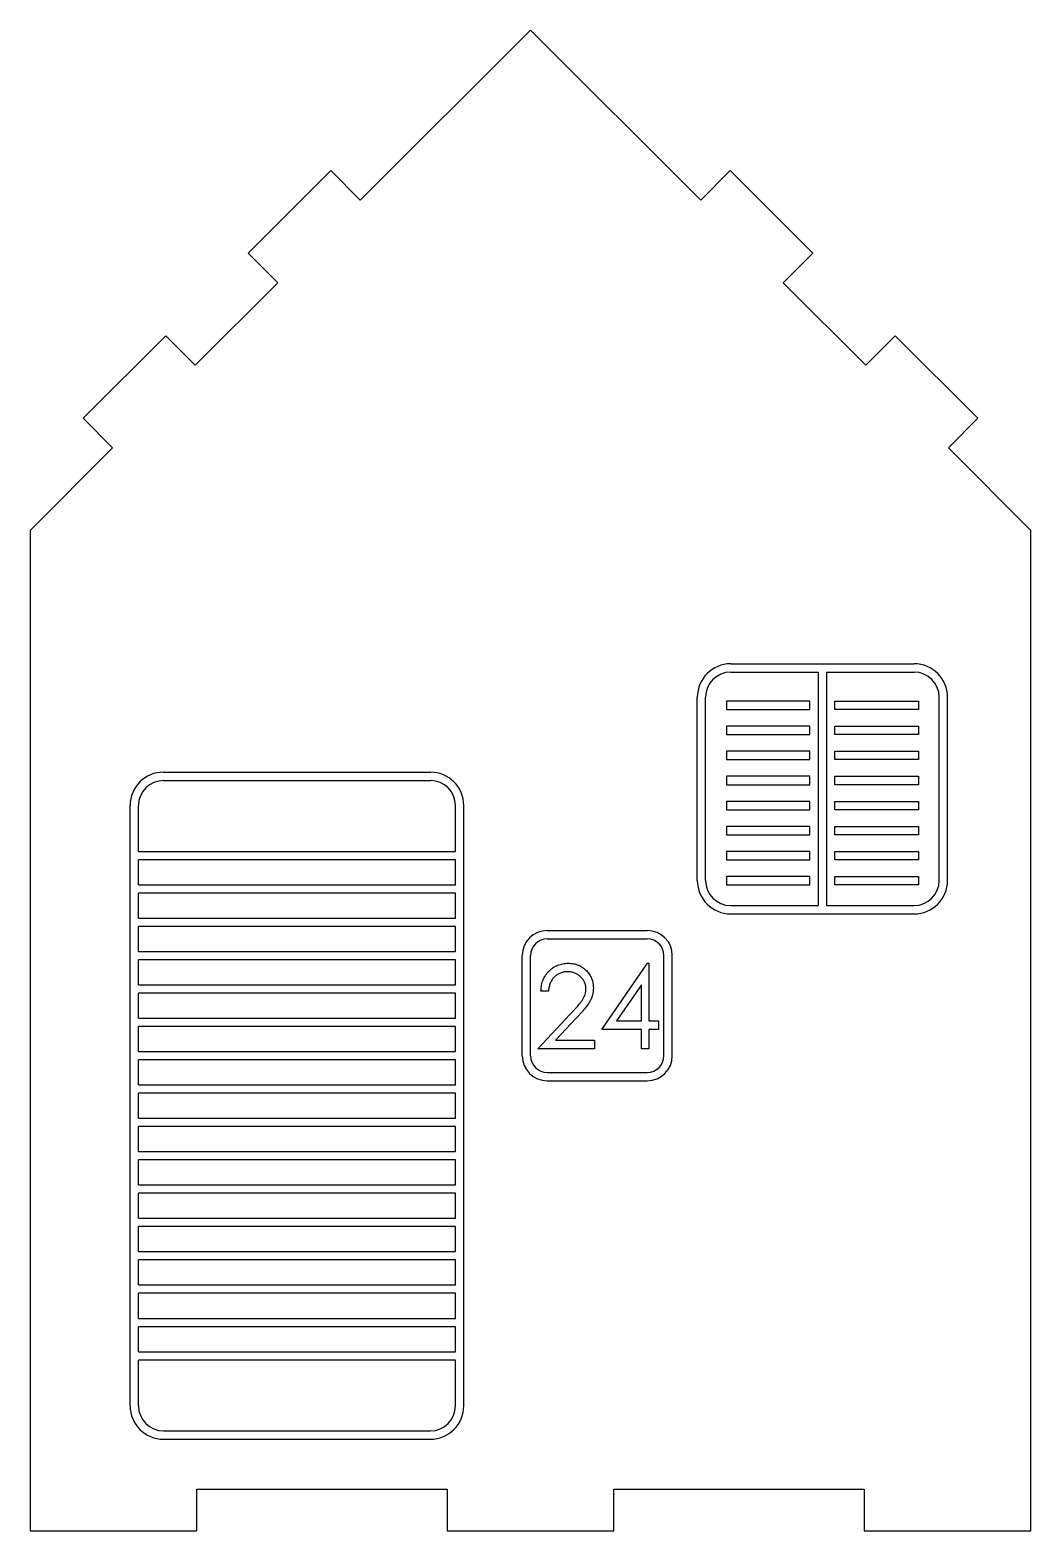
# Model space of a CAD drawing. Header units: millimetres. Extents: x -30 to 30, y -30 to 60.
import ezdxf

# ---------------------------------------------------------------- set-up
doc = ezdxf.new("R2010")
doc.units = ezdxf.units.MM

msp = doc.modelspace()

# ---------------------------------------------------------------- linework, layer by layer
at = {"color": 7, "linetype": 'Continuous', "lineweight": 25}
for p, q in [((0, 60), (-10.201, 49.799)), ((10.201, 49.799), (0, 60)), ((-11.969, 51.567), (-16.919, 46.617)), ((-10.201, 49.799), (-11.969, 51.567)), ((11.969, 51.567), (10.201, 49.799)), ((16.919, 46.617), (11.969, 51.567)), ((-16.919, 46.617), (-15.151, 44.849)), ((15.151, 44.849), (16.919, 46.617)), ((-15.151, 44.849), (-20.101, 39.899)), ((20.101, 39.899), (15.151, 44.849)), ((-21.868, 41.667), (-26.818, 36.718)), ((-20.101, 39.899), (-21.868, 41.667)), ((21.868, 41.667), (20.101, 39.899)), ((26.818, 36.718), (21.868, 41.667)), ((-26.818, 36.718), (-25.05, 34.95)), ((25.05, 34.95), (26.818, 36.718)), ((-25.05, 34.95), (-30, 30)), ((30, 30), (25.05, 34.95)), ((-30, 30), (-30, -30)), ((30, -30), (30, 30)), ((12, 22), (23, 22)), ((12, 21.5), (17.25, 21.5)), ((17.25, 21.5), (17.25, 7.5)), ((17.75, 21.5), (17.75, 7.5)), ((17.75, 21.5), (23, 21.5)), ((10, 9), (10, 20)), ((10.5, 9), (10.5, 20)), ((24.5, 9), (24.5, 20)), ((25, 9), (25, 20)), ((16.75, 19.75), (11.75, 19.75)), ((11.75, 19.75), (11.75, 19.25)), ((11.75, 19.25), (16.75, 19.25)), ((16.75, 19.25), (16.75, 19.75)), ((18.25, 19.75), (23.25, 19.75)), ((18.25, 19.25), (18.25, 19.75)), ((23.25, 19.25), (18.25, 19.25)), ((23.25, 19.75), (23.25, 19.25)), ((16.75, 18.25), (11.75, 18.25)), ((11.75, 18.25), (11.75, 17.75)), ((16.75, 17.75), (16.75, 18.25)), ((18.25, 18.25), (23.25, 18.25)), ((18.25, 17.75), (18.25, 18.25)), ((23.25, 18.25), (23.25, 17.75)), ((11.75, 17.75), (16.75, 17.75)), ((23.25, 17.75), (18.25, 17.75)), ((16.75, 16.75), (11.75, 16.75)), ((11.75, 16.75), (11.75, 16.25)), ((11.75, 16.25), (16.75, 16.25)), ((16.75, 16.25), (16.75, 16.75)), ((18.25, 16.75), (23.25, 16.75)), ((18.25, 16.25), (18.25, 16.75)), ((23.25, 16.25), (18.25, 16.25)), ((23.25, 16.75), (23.25, 16.25)), ((-22, 15.5), (-6, 15.5)), ((-22, 15), (-6, 15)), ((16.75, 15.25), (11.75, 15.25)), ((11.75, 15.25), (11.75, 14.75)), ((11.75, 14.75), (16.75, 14.75)), ((16.75, 14.75), (16.75, 15.25)), ((18.25, 15.25), (23.25, 15.25)), ((18.25, 14.75), (18.25, 15.25)), ((23.25, 14.75), (18.25, 14.75)), ((23.25, 15.25), (23.25, 14.75)), ((-24, -22.5), (-24, 13.5)), ((-23.5, 10.75), (-23.5, 13.5)), ((-4.5, 10.75), (-4.5, 13.5)), ((-4, -22.5), (-4, 13.5)), ((16.75, 13.75), (11.75, 13.75)), ((11.75, 13.75), (11.75, 13.25)), ((16.75, 13.25), (16.75, 13.75)), ((18.25, 13.75), (23.25, 13.75)), ((18.25, 13.25), (18.25, 13.75)), ((23.25, 13.75), (23.25, 13.25)), ((11.75, 13.25), (16.75, 13.25)), ((23.25, 13.25), (18.25, 13.25)), ((16.75, 12.25), (11.75, 12.25)), ((11.75, 12.25), (11.75, 11.75)), ((11.75, 11.75), (16.75, 11.75)), ((16.75, 11.75), (16.75, 12.25)), ((18.25, 12.25), (23.25, 12.25)), ((18.25, 11.75), (18.25, 12.25)), ((23.25, 11.75), (18.25, 11.75)), ((23.25, 12.25), (23.25, 11.75)), ((-23.5, 10.75), (-4.5, 10.75)), ((-23.5, 8.75), (-23.5, 10.25)), ((-4.5, 10.25), (-23.5, 10.25)), ((-4.5, 8.75), (-4.5, 10.25)), ((16.75, 10.75), (11.75, 10.75)), ((11.75, 10.75), (11.75, 10.25)), ((11.75, 10.25), (16.75, 10.25)), ((16.75, 10.25), (16.75, 10.75)), ((18.25, 10.75), (23.25, 10.75)), ((18.25, 10.25), (18.25, 10.75)), ((23.25, 10.25), (18.25, 10.25)), ((23.25, 10.75), (23.25, 10.25)), ((16.75, 9.25), (11.75, 9.25)), ((11.75, 9.25), (11.75, 8.75)), ((16.75, 8.75), (16.75, 9.25)), ((18.25, 9.25), (23.25, 9.25)), ((18.25, 8.75), (18.25, 9.25)), ((23.25, 9.25), (23.25, 8.75)), ((-23.5, 8.75), (-4.5, 8.75)), ((-23.5, 6.75), (-23.5, 8.25)), ((-4.5, 8.25), (-23.5, 8.25)), ((-4.5, 6.75), (-4.5, 8.25)), ((11.75, 8.75), (16.75, 8.75)), ((23.25, 8.75), (18.25, 8.75)), ((12, 7.5), (17.25, 7.5)), ((17.75, 7.5), (23, 7.5)), ((-23.5, 6.75), (-4.5, 6.75)), ((12, 7), (23, 7)), ((-23.5, 4.75), (-23.5, 6.25)), ((-4.5, 6.25), (-23.5, 6.25)), ((-4.5, 4.75), (-4.5, 6.25)), ((1, 6), (7, 6)), ((1, 5.5), (7, 5.5)), ((-23.5, 4.75), (-4.5, 4.75)), ((-0.5, -1.5), (-0.5, 4.5)), ((0, -1.5), (0, 4.5)), ((8, -1.5), (8, 4.5)), ((8.5, -1.5), (8.5, 4.5)), ((-23.5, 2.75), (-23.5, 4.25)), ((-4.5, 4.25), (-23.5, 4.25)), ((-4.5, 2.75), (-4.5, 4.25)), ((4.281, 0.067), (7.01, 4.041)), ((7.01, 4.041), (7.101, 4.041)), ((7.101, 4.041), (7.101, 0.58)), ((-23.5, 2.75), (-4.5, 2.75)), ((6.652, 2.751), (5.162, 0.58)), ((6.652, 0.58), (6.652, 2.751)), ((-4.5, 2.25), (-23.5, 2.25)), ((-23.5, 0.75), (-23.5, 2.25)), ((-4.5, 0.75), (-4.5, 2.25)), ((1.076, 2.375), (0.627, 2.375)), ((0.435, -1.087), (2.374, 0.983)), ((-23.5, 0.75), (-4.5, 0.75)), ((-23.5, -1.25), (-23.5, 0.25)), ((-4.5, 0.25), (-23.5, 0.25)), ((-4.5, -1.25), (-4.5, 0.25)), ((2.756, 0.761), (1.505, -0.574)), ((6.652, 0.067), (4.281, 0.067)), ((5.162, 0.58), (6.652, 0.58)), ((6.652, -1.087), (6.652, 0.067)), ((7.101, 0.58), (7.678, 0.58)), ((7.101, 0.067), (7.101, -1.087)), ((7.678, 0.067), (7.101, 0.067)), ((7.678, 0.58), (7.678, 0.067)), ((1.505, -0.574), (3.832, -0.574)), ((3.832, -0.574), (3.832, -1.087)), ((-23.5, -1.25), (-4.5, -1.25)), ((-23.5, -3.25), (-23.5, -1.75)), ((-4.5, -1.75), (-23.5, -1.75)), ((-4.5, -3.25), (-4.5, -1.75)), ((3.832, -1.087), (0.435, -1.087)), ((7.101, -1.087), (6.652, -1.087)), ((1, -2.5), (7, -2.5)), ((-23.5, -3.25), (-4.5, -3.25)), ((1, -3), (7, -3)), ((-23.5, -5.25), (-23.5, -3.75)), ((-4.5, -3.75), (-23.5, -3.75)), ((-4.5, -5.25), (-4.5, -3.75)), ((-23.5, -5.25), (-4.5, -5.25)), ((-23.5, -7.25), (-23.5, -5.75)), ((-4.5, -5.75), (-23.5, -5.75)), ((-4.5, -7.25), (-4.5, -5.75)), ((-23.5, -7.25), (-4.5, -7.25)), ((-23.5, -9.25), (-23.5, -7.75)), ((-4.5, -7.75), (-23.5, -7.75)), ((-4.5, -9.25), (-4.5, -7.75)), ((-23.5, -9.25), (-4.5, -9.25)), ((-23.5, -11.25), (-23.5, -9.75)), ((-4.5, -9.75), (-23.5, -9.75)), ((-4.5, -11.25), (-4.5, -9.75)), ((-23.5, -11.25), (-4.5, -11.25)), ((-23.5, -13.25), (-23.5, -11.75)), ((-4.5, -11.75), (-23.5, -11.75)), ((-4.5, -13.25), (-4.5, -11.75)), ((-23.5, -13.25), (-4.5, -13.25)), ((-4.5, -13.75), (-23.5, -13.75)), ((-23.5, -15.25), (-23.5, -13.75)), ((-4.5, -15.25), (-4.5, -13.75)), ((-23.5, -15.25), (-4.5, -15.25)), ((-4.5, -15.75), (-23.5, -15.75)), ((-23.5, -17.25), (-23.5, -15.75)), ((-4.5, -17.25), (-4.5, -15.75)), ((-23.5, -17.25), (-4.5, -17.25)), ((-23.5, -19.25), (-23.5, -17.75)), ((-4.5, -17.75), (-23.5, -17.75)), ((-4.5, -19.25), (-4.5, -17.75)), ((-23.5, -19.25), (-4.5, -19.25)), ((-23.5, -22.5), (-23.5, -19.75)), ((-4.5, -19.75), (-23.5, -19.75)), ((-4.5, -22.5), (-4.5, -19.75)), ((-22, -24), (-6, -24)), ((-22, -24.5), (-6, -24.5)), ((-20, -27.5), (-5, -27.5)), ((-20, -30), (-20, -27.5)), ((-5, -27.5), (-5, -30)), ((5, -27.5), (20, -27.5)), ((5, -30), (5, -27.5)), ((20, -27.5), (20, -30)), ((-30, -30), (-20, -30)), ((-5, -30), (5, -30)), ((20, -30), (30, -30))]:
    msp.add_line(p, q, dxfattribs=at)
for centre, radius, start, end in [((12, 20), 2, 90, 180), ((23, 20), 2, 0, 90), ((12, 20), 1.5, 90, 180), ((23, 20), 1.5, 0, 90), ((-22, 13.5), 2, 90, 180), ((-6, 13.5), 2, 0, 90), ((-22, 13.5), 1.5, 90, 180), ((-6, 13.5), 1.5, 0, 90), ((12, 9), 2, 180, 270), ((12, 9), 1.5, 180, 270), ((23, 9), 2, 270, 0), ((23, 9), 1.5, 270, 0), ((1, 4.5), 1.5, 90, 180), ((1, 4.5), 1, 90, 180), ((7, 4.5), 1.5, 0, 90), ((7, 4.5), 1, 0, 90), ((1, -1.5), 1.5, 180, 270), ((1, -1.5), 1, 180, 270), ((7, -1.5), 1, 270, 0), ((7, -1.5), 1.5, 270, 0), ((-22, -22.5), 2, 180, 270), ((-22, -22.5), 1.5, 180, 270), ((-6, -22.5), 2, 270, 0), ((-6, -22.5), 1.5, 270, 0)]:
    msp.add_arc(centre, radius, start, end, dxfattribs=at)
for points, knots in [([(0.627, 2.375), (0.63, 2.434), (0.636, 2.551), (0.662, 2.722), (0.701, 2.885), (0.755, 3.039), (0.823, 3.185), (0.904, 3.324), (1, 3.454), (1.109, 3.574), (1.227, 3.684), (1.355, 3.78), (1.489, 3.86), (1.629, 3.927), (1.777, 3.978), (1.931, 4.015), (2.092, 4.038), (2.202, 4.04), (2.257, 4.041)], [0, 0, 0, 0, 0.0687908, 0.1351033, 0.1989787, 0.2619043, 0.323495, 0.3851954, 0.4469692, 0.5097648, 0.5722506, 0.6334052, 0.6932512, 0.7525832, 0.8125793, 0.8732751, 0.9355499, 1, 1, 1, 1]), ([(2.257, 4.041), (2.312, 4.04), (2.42, 4.038), (2.577, 4.016), (2.727, 3.982), (2.869, 3.934), (3.002, 3.871), (3.127, 3.794), (3.245, 3.705), (3.352, 3.6), (3.449, 3.488), (3.534, 3.369), (3.606, 3.246), (3.666, 3.118), (3.711, 2.984), (3.744, 2.846), (3.763, 2.702), (3.766, 2.605), (3.768, 2.555)], [0, 0, 0, 0, 0.069475, 0.136517, 0.200789, 0.26383, 0.325735, 0.387291, 0.449509, 0.512968, 0.576275, 0.63758, 0.697903, 0.757172, 0.816599, 0.876653, 0.93729, 1, 1, 1, 1]), ([(2.234, 3.529), (2.195, 3.528), (2.119, 3.526), (2.006, 3.512), (1.898, 3.487), (1.796, 3.454), (1.698, 3.412), (1.605, 3.36), (1.518, 3.297), (1.436, 3.226), (1.36, 3.147), (1.294, 3.059), (1.236, 2.964), (1.185, 2.861), (1.144, 2.75), (1.113, 2.632), (1.088, 2.506), (1.08, 2.419), (1.076, 2.375)], [0, 0, 0, 0, 0.064439, 0.126547, 0.186887, 0.245878, 0.304041, 0.362191, 0.420976, 0.48066, 0.5406, 0.600689, 0.661936, 0.724443, 0.789038, 0.856314, 0.926352, 1, 1, 1, 1]), ([(3.319, 2.515), (3.318, 2.549), (3.316, 2.616), (3.301, 2.715), (3.277, 2.81), (3.243, 2.902), (3.197, 2.99), (3.142, 3.073), (3.079, 3.154), (3.006, 3.23), (2.925, 3.3), (2.84, 3.362), (2.75, 3.413), (2.655, 3.455), (2.556, 3.488), (2.453, 3.511), (2.345, 3.526), (2.272, 3.528), (2.234, 3.529)], [0, 0, 0, 0, 0.061965, 0.122122, 0.180988, 0.239933, 0.299906, 0.359989, 0.421776, 0.486576, 0.551535, 0.615018, 0.677259, 0.73973, 0.80305, 0.866495, 0.931973, 1, 1, 1, 1]), ([(2.374, 0.983), (2.421, 1.032), (2.512, 1.127), (2.64, 1.265), (2.755, 1.393), (2.858, 1.511), (2.946, 1.62), (3.025, 1.718), (3.087, 1.807), (3.156, 1.911), (3.222, 2.038), (3.278, 2.193), (3.313, 2.353), (3.317, 2.461), (3.319, 2.515)], [0, 0, 0, 0, 0.110803, 0.212829, 0.306101, 0.390647, 0.466924, 0.534481, 0.593587, 0.644557, 0.7362, 0.825024, 0.911986, 1, 1, 1, 1]), ([(3.768, 2.555), (3.765, 2.485), (3.761, 2.347), (3.72, 2.145), (3.656, 1.948), (3.578, 1.79), (3.501, 1.662), (3.43, 1.557), (3.348, 1.444), (3.253, 1.324), (3.147, 1.194), (3.028, 1.056), (2.896, 0.912), (2.804, 0.813), (2.756, 0.761)], [0, 0, 0, 0, 0.098702, 0.195672, 0.292422, 0.391343, 0.444462, 0.504229, 0.570352, 0.642546, 0.722288, 0.807921, 0.90047, 1, 1, 1, 1])]:
    msp.add_open_spline(points, degree=3, knots=knots, dxfattribs=at)

doc.saveas('drawing.dxf')
